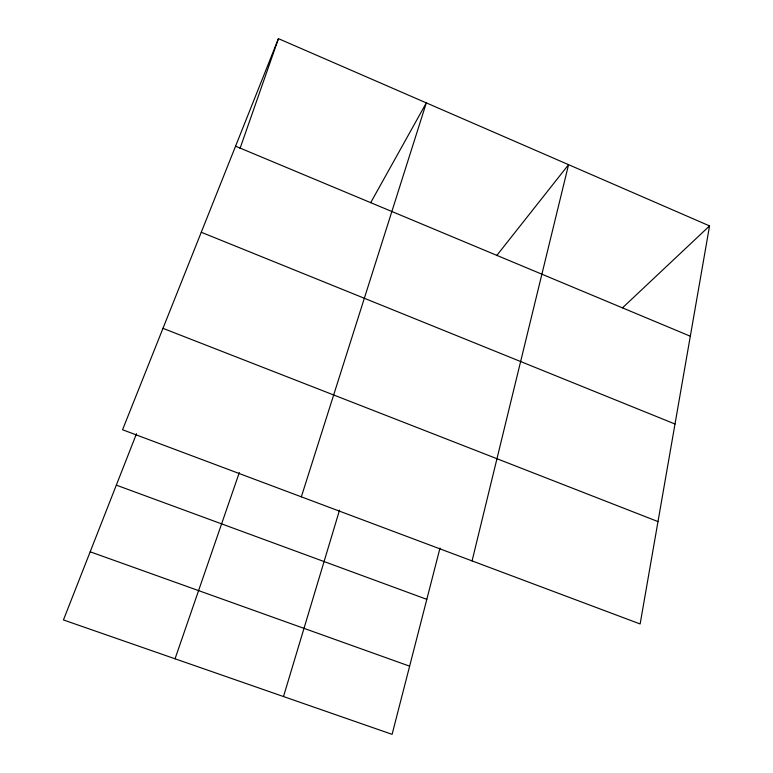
<?xml version="1.0" encoding="UTF-8"?>
<svg xmlns="http://www.w3.org/2000/svg" width="773" height="773" viewBox="0 0 773 773"><rect width="100%" height="100%" fill="white"/><g stroke="black" fill="none" stroke-linecap="round" stroke-linejoin="round"><path stroke-width="1.16" d="M709.556 225.909L640.131 623.966L122.559 429.749L278.435 38.65L709.556 225.909L622.526 307.818M472.081 560.908L568.561 164.668L496.681 255.592M440.001 548.076L392.095 734.35L63.444 619.946L136.492 433.73M283.498 696.55L339.521 510.151M301.344 496.836L426.319 102.886L370.692 202.681M175.046 658.799L239.321 472.535M240.036 148.455L278.435 38.65M90.18 551.796L409.632 666.171M116.317 485.144L426.812 599.346M162.977 328.341L657.987 521.572M201.27 232.258L675.003 424.019M235.572 146.194L690.318 336.216"/></g></svg>
